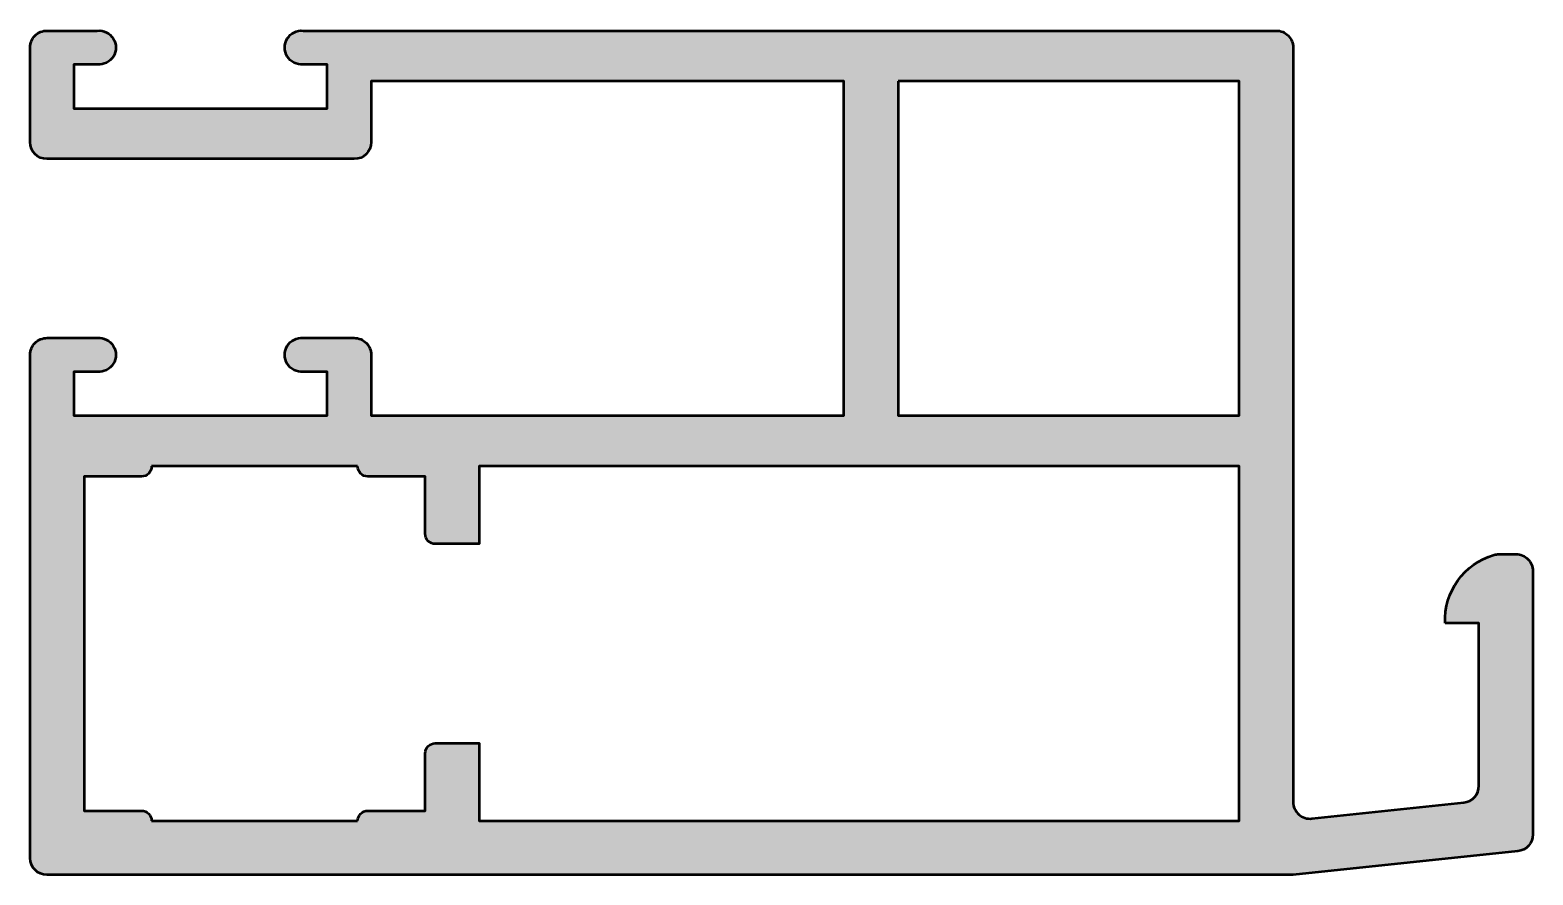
# Model space of a CAD drawing. Extents: x -44.5 to 0, y 0 to 25.
import ezdxf

# ---------------------------------------------------------------- set-up
doc = ezdxf.new("R2010")
doc.units = 0
doc.layers.add('0S-Alu contour', color=7, linetype='Continuous', lineweight=50)
doc.layers.add('0S-Alu hatch', color=252, linetype='Continuous', lineweight=25)

# ---------------------------------------------------------------- blocks, each defined once
blk = doc.blocks.new('399310__F8C0E8FE_39EA_4469_ACD6_32FE8C9F63EA_')
at = {"layer": '0S-Alu hatch'}
h = blk.add_hatch(color=256, dxfattribs=at)
edge = h.paths.add_edge_path()
edge.add_line((-43.99679269557883, 25.0000094114843), (-42.50884066976503, 25.00003221904883))
edge.add_ellipse((-42.46121096566288, 24.50000241800247), major_axis=(-0.5022931321920733, 0), ratio=1, start_angle=84.56615010711431, end_angle=275.44121983349316, ccw=False)
edge.add_line((-42.50877635067324, 23.99996649449683), (-43.2000382424187, 23.9999664944968))
edge.add_line((-43.2000382424187, 23.9999664944968), (-43.20000009716783, 22.69997634205011))
edge.add_line((-43.20000009716783, 22.69997634205011), (-35.70002621906205, 22.6999341375011))
edge.add_line((-35.70002621906205, 22.6999341375011), (-35.70001096046631, 23.99996649449675))
edge.add_line((-35.70001096046631, 23.99996649449675), (-36.40940352855533, 23.9999664944968))
edge.add_ellipse((-36.45696578755771, 24.49996955552522), major_axis=(-0.502260121370582, 0), ratio=1, start_angle=-95.44121983347821, end_angle=95.43384989290792, ccw=False)
edge.add_line((-36.40933921369093, 24.99996649449675), (-7.600001306345106, 25.00003350550322))
edge.add_ellipse((-7.600000097167686, 24.50003350550464), major_axis=(-0.5000000000000481, 0), ratio=1, start_angle=180, end_angle=270.00013856152566, ccw=False)
edge.add_line((-7.100000097167637, 24.50003350550473), (-7.100000097167807, 2.16443807068849))
edge.add_arc((-6.600000097167772, 2.16443807068849), 0.5000000000000356, 180, 276.025073690924)
edge.add_line((-6.547518259974182, 1.667200042411468), (-2.047518259974182, 2.142160230371146))
edge.add_arc((-2.1000000971678, 2.639398258648121), 0.4999999999999915, 276.0250736909279, 360)
edge.add_line((-1.600000097167807, 2.639398258648142), (-1.60000009716775, 7.454470901498964))
edge.add_line((-1.60000009716775, 7.454470901498964), (-2.60000009716775, 7.454470901498964))
edge.add_ellipse((-0.5967280780818883, 7.549638060015592), major_axis=(-2.005531243963174, 0), ratio=1, start_angle=-73.97452922716298, end_angle=2.719840413978602, ccw=False)
edge.add_ellipse((-1.012352043566615, 8.99666295470957), major_axis=(-0.4999999999999793, 0), ratio=1, start_angle=270.0000000000008, end_angle=286.0254707728372, ccw=False)
edge.add_line((-1.012352043566622, 9.496662954709551), (-0.500000097167785, 9.49666295470955))
edge.add_ellipse((-0.5000000971677708, 8.996662954709535), major_axis=(-0.5000000000000142, 0), ratio=1, start_angle=180, end_angle=270.00000000000165, ccw=False)
edge.add_line((-9.71677565e-08, 8.99666295470955), (-9.71677849e-08, 1.199385589119557))
edge.add_ellipse((-0.5000000971677779, 1.199385589119572), major_axis=(-0.4999999999999929, 0), ratio=1, start_angle=96.02507369092132, end_angle=180, ccw=False)
edge.add_line((-0.4475182599742169, 0.7021475608425894), (-7.100000097167523, -1.42e-14))
edge.add_line((-7.100000097167523, -1.42e-14), (-44.00000000000001, 1.42e-14))
edge.add_ellipse((-44.00000000000001, 0.4999999999999824), major_axis=(-0.4999999999999682, 0), ratio=1, start_angle=0, end_angle=90, ccw=False)
edge.add_line((-44.49999999999998, 0.500000005113165), (-44.4999999734109, 15.40004847213753))
edge.add_ellipse((-43.99998991863606, 15.40004236842474), major_axis=(-0.5000100548121046, 0), ratio=1, start_angle=269.63741981423544, end_angle=359.9993005801038, ccw=False)
edge.add_line((-43.99682576710385, 15.90004241148302), (-42.50884066765154, 15.90006521949449))
edge.add_ellipse((-42.46121252865636, 15.40005184937379), major_axis=(-0.5022766268935911, 0), ratio=1, start_angle=84.5661501071167, end_angle=275.4412198334933, ccw=False)
edge.add_line((-42.50877635067324, 14.900032356995), (-43.20000009716777, 14.90003235699505))
edge.add_line((-43.20000009716777, 14.90003235699505), (-43.20000009716783, 13.60000000000004))
edge.add_line((-43.20000009716783, 13.60000000000004), (-35.7000262195575, 13.59995779545092))
edge.add_line((-35.7000262195575, 13.59995779545092), (-35.70001096046637, 14.900032356995))
edge.add_line((-35.70001096046637, 14.900032356995), (-36.40940352855533, 14.900032356995))
edge.add_ellipse((-36.45696578755767, 15.40003541802344), major_axis=(-0.5022601213706098, 0), ratio=1, start_angle=-95.441219833486, end_angle=95.43384989290269, ccw=False)
edge.add_line((-36.40933921369081, 15.900032356995), (-34.90000509195623, 15.900032356995))
edge.add_ellipse((-34.90000509195628, 15.40003235699496), major_axis=(-0.5000000000000338, 0), ratio=1, start_angle=179.9993275146314, end_angle=269.9999999999951, ccw=False)
edge.add_line((-34.40000509199068, 15.40002648845034), (-34.4000262190621, 13.60000000000004))
edge.add_line((-34.4000262190621, 13.60000000000004), (-20.39999998670543, 13.60000000000004))
edge.add_line((-20.39999998670543, 13.60000000000004), (-20.39999998670543, 23.49997122925608))
edge.add_line((-20.39999998670543, 23.49997122925608), (-34.40001394749997, 23.49997122925613))
edge.add_line((-34.40001394749997, 23.49997122925613), (-34.40003560880233, 21.69992826895721))
edge.add_ellipse((-34.9000356087679, 21.6999341375018), major_axis=(-0.5000000000000123, 0), ratio=1, start_angle=90.00000000000239, end_angle=179.9993275146314, ccw=False)
edge.add_line((-34.90003560876788, 21.19993413750178), (-44.00000000000015, 21.19993413750179))
edge.add_ellipse((-44.0000000000001, 21.69993413750173), major_axis=(-0.4999999999999432, 0), ratio=1, start_angle=0, end_angle=89.99999999999352, ccw=False)
edge.add_line((-44.50000000000004, 21.69993414261499), (-44.49999997341087, 24.49997651031087))
edge.add_ellipse((-43.9999570550772, 24.49997650556247), major_axis=(-0.5000429183336774, 0), ratio=1, start_angle=269.6374198142326, end_angle=360, ccw=False)
edge = h.paths.add_edge_path()
edge.add_ellipse((-34.50000009716811, 12.10000000000003), major_axis=(-0.3000143853718882, 0), ratio=1, start_angle=0, end_angle=90.00000000000142, ccw=False)
edge.add_line((-34.80001448253999, 12.10000000000003), (-40.89998560133351, 12.10000000000003))
edge.add_ellipse((-41.19999998670542, 12.10000000000006), major_axis=(-0.3000143853719166, 0), ratio=1, start_angle=89.99999999999869, end_angle=180, ccw=False)
edge.add_line((-41.19999998670543, 11.79998561462814), (-42.89999998670542, 11.79998561462811))
edge.add_line((-42.89999998670542, 11.79998561462811), (-42.89999998670547, 1.900014385372017))
edge.add_line((-42.89999998670547, 1.900014385372017), (-41.19999998670549, 1.900014385372017))
edge.add_ellipse((-41.19999998670545, 1.599999999999965), major_axis=(-0.3000143853720516, 0), ratio=1, start_angle=180, end_angle=270.00000000000813, ccw=False)
edge.add_line((-40.8999856013334, 1.600000000000008), (-34.80001448254011, 1.600000000000008))
edge.add_ellipse((-34.50000009716808, 1.600000000000015), major_axis=(-0.3000143853720303, 0), ratio=1, start_angle=269.99999999999864, end_angle=360, ccw=False)
edge.add_line((-34.50000009716807, 1.900014385372045), (-32.80000009716803, 1.900014385372045))
edge.add_line((-32.80000009716803, 1.900014385372045), (-32.80000009716803, 3.600014385372091))
edge.add_ellipse((-32.50000009716802, 3.60001438537209), major_axis=(-0.3000000000000123, 0), ratio=1, start_angle=270, end_angle=360, ccw=False)
edge.add_line((-32.50000009716802, 3.900014385372102), (-31.20000009716789, 3.900014385372102))
edge.add_line((-31.20000009716789, 3.900014385372102), (-31.20000009716783, 1.600000000000008))
edge.add_line((-31.20000009716783, 1.600000000000008), (-8.70000009716783, 1.59999999999998))
edge.add_line((-8.70000009716783, 1.59999999999998), (-8.700000097167774, 12.10000000000001))
edge.add_line((-8.700000097167774, 12.10000000000001), (-31.20000009716789, 12.10000000000003))
edge.add_line((-31.20000009716789, 12.10000000000003), (-31.20000009716789, 9.799985614627914))
edge.add_line((-31.20000009716789, 9.799985614627914), (-32.50000009716807, 9.799985614627914))
edge.add_ellipse((-32.50000009716807, 10.09998561462793), major_axis=(-0.3000000000000149, 0), ratio=1, start_angle=0, end_angle=90, ccw=False)
edge.add_line((-32.80000009716808, 10.09998561462792), (-32.80000009716808, 11.79998561462814))
edge.add_line((-32.80000009716808, 11.79998561462814), (-34.5000000971681, 11.79998561462814))
h.paths.add_polyline_path([(-18.79999998670529, 23.49997122925608), (-18.79999998670529, 13.60000000000004), (-8.70000009716783, 13.59999999999998), (-8.700000097167944, 23.49997122925608)])
at = {"layer": '0S-Alu contour', "color": 7}
for points in [[(-43.99679269557883, 25.0000094114843), (-42.50884066976503, 25.00003221904883)], [(-36.40933921369093, 24.99996649449675), (-7.600001306345106, 25.00003350550322)], [(-44.50000000000004, 21.69993414261499), (-44.49999997341087, 24.49997651031087)], [(-7.100000097167637, 24.50003350550473), (-7.100000097167807, 2.16443807068849)], [(-42.50877635067324, 23.99996649449683), (-43.2000382424187, 23.9999664944968), (-43.20000009716783, 22.69997634205011), (-35.70002621906205, 22.6999341375011), (-35.70001096046631, 23.99996649449675), (-36.40940352855533, 23.9999664944968)], [(-34.40000509199068, 15.40002648845034), (-34.4000262190621, 13.60000000000004), (-20.39999998670543, 13.60000000000004), (-20.39999998670543, 23.49997122925608), (-34.40001394749997, 23.49997122925613), (-34.40003560880233, 21.69992826895721)], [(-18.79999998670529, 23.49997122925608), (-18.79999998670529, 13.60000000000004), (-8.70000009716783, 13.59999999999998), (-8.700000097167944, 23.49997122925608), (-18.79999998670529, 23.49997122925608)], [(-34.90003560876788, 21.19993413750178), (-44.00000000000015, 21.19993413750179)], [(-43.99682576710385, 15.90004241148302), (-42.50884066765154, 15.90006521949449)], [(-36.40933921369081, 15.900032356995), (-34.90000509195623, 15.900032356995)], [(-44.49999999999998, 0.500000005113165), (-44.4999999734109, 15.40004847213753)], [(-42.50877635067324, 14.900032356995), (-43.20000009716777, 14.90003235699505), (-43.20000009716783, 13.60000000000004), (-35.7000262195575, 13.59995779545092), (-35.70001096046637, 14.900032356995), (-36.40940352855533, 14.900032356995)], [(-34.80001448253999, 12.10000000000003), (-40.89998560133351, 12.10000000000003)], [(-32.50000009716802, 3.900014385372102), (-31.20000009716789, 3.900014385372102), (-31.20000009716783, 1.600000000000008), (-8.70000009716783, 1.59999999999998), (-8.700000097167774, 12.10000000000001), (-31.20000009716789, 12.10000000000003), (-31.20000009716789, 9.799985614627914), (-32.50000009716807, 9.799985614627914)], [(-41.19999998670543, 11.79998561462814), (-42.89999998670542, 11.79998561462811), (-42.89999998670547, 1.900014385372017), (-41.19999998670549, 1.900014385372017)], [(-32.80000009716808, 10.09998561462792), (-32.80000009716808, 11.79998561462814), (-34.5000000971681, 11.79998561462814)], [(-1.012352043566622, 9.496662954709551), (-0.500000097167785, 9.49666295470955)], [(-9.71677565e-08, 8.99666295470955), (-9.71677849e-08, 1.199385589119557)], [(-1.600000097167807, 2.639398258648142), (-1.60000009716775, 7.454470901498964), (-2.60000009716775, 7.454470901498964)], [(-34.50000009716807, 1.900014385372045), (-32.80000009716803, 1.900014385372045), (-32.80000009716803, 3.600014385372091)], [(-6.547518259974182, 1.667200042411468), (-2.047518259974182, 2.142160230371146)], [(-40.8999856013334, 1.600000000000008), (-34.80001448254011, 1.600000000000008)], [(-0.4475182599742169, 0.7021475608425894), (-7.100000097167523, -1.42e-14), (-44.00000000000001, 1.42e-14)]]:
    blk.add_lwpolyline(points, dxfattribs=at)
at = {"layer": '0S-Alu contour', "color": 7, "extrusion": (0, 0, -1)}
for centre, radius, start, end in [((43.9999570550772, 24.49997650556247), 0.5000429183336774, 0, 90.36258018576741), ((42.46121096566288, 24.50000241800247), 0.5022931321920733, 84.55878016650686, 275.4338498928858), ((36.45696578755771, 24.49996955552522), 0.502260121370582, 264.5661501070921, 95.44121983347824), ((7.600000097167686, 24.50003350550464), 0.5000000000000481, 89.99986143847435, 180), ((44.0000000000001, 21.69993413750173), 0.4999999999999432, 270.0000000000065, 0), ((34.9000356087679, 21.6999341375018), 0.5000000000000123, 180.0006724853687, 269.9999999999976), ((43.99998991863606, 15.40004236842474), 0.5000100548121046, 0.0006994198961917, 90.36258018576456), ((42.46121252865636, 15.40005184937379), 0.5022766268935911, 84.55878016650674, 275.4338498928833), ((36.45696578755767, 15.40003541802344), 0.5022601213706098, 264.5661501070973, 95.44121983348607), ((34.90000509195628, 15.40003235699496), 0.5000000000000338, 90.00000000000487, 180.0006724853687), ((41.19999998670542, 12.10000000000006), 0.3000143853719166, 180, 270.0000000000013), ((34.50000009716811, 12.10000000000003), 0.3000143853718882, 269.9999999999986, 0), ((32.50000009716807, 10.09998561462793), 0.3000000000000149, 270, 0), ((0.5967280780818883, 7.549638060015592), 2.005531243963174, 357.2801595860214, 73.97452922716309), ((1.012352043566615, 8.99666295470957), 0.4999999999999793, 73.97452922716279, 89.9999999999992), ((0.5000000971677708, 8.996662954709535), 0.5000000000000142, 89.99999999999837, 180), ((32.50000009716802, 3.60001438537209), 0.3000000000000123, 0, 90), ((41.19999998670545, 1.599999999999965), 0.3000143853720516, 89.99999999999186, 180), ((34.50000009716808, 1.600000000000015), 0.3000143853720303, 0, 90.00000000000136), ((0.5000000971677779, 1.199385589119572), 0.4999999999999929, 180, 263.9749263090787), ((44.00000000000001, 0.4999999999999824), 0.4999999999999682, 270, 0)]:
    blk.add_arc(centre, radius, start, end, dxfattribs=at)
at = {"layer": '0S-Alu contour', "color": 7}
for centre, radius, start, end in [((-2.1000000971678, 2.639398258648121), 0.4999999999999915, 276.0250736909279, 0), ((-6.600000097167772, 2.16443807068849), 0.5000000000000356, 180, 276.025073690924)]:
    blk.add_arc(centre, radius, start, end, dxfattribs=at)
blk = doc.blocks.new('399310__ABBA2E97_C3E3_4E3D_8BC5_404E0FCD5377_')
at = {"layer": '0S-Alu contour', "color": 7}
blk.add_blockref('399310__F8C0E8FE_39EA_4469_ACD6_32FE8C9F63EA_', (0, 0), dxfattribs=at)

msp = doc.modelspace()

# ---------------------------------------------------------------- block references
at = {"layer": '0S-Alu contour', "color": 7}
msp.add_blockref('399310__ABBA2E97_C3E3_4E3D_8BC5_404E0FCD5377_', (0, 0), dxfattribs=at)

doc.saveas('drawing.dxf')
